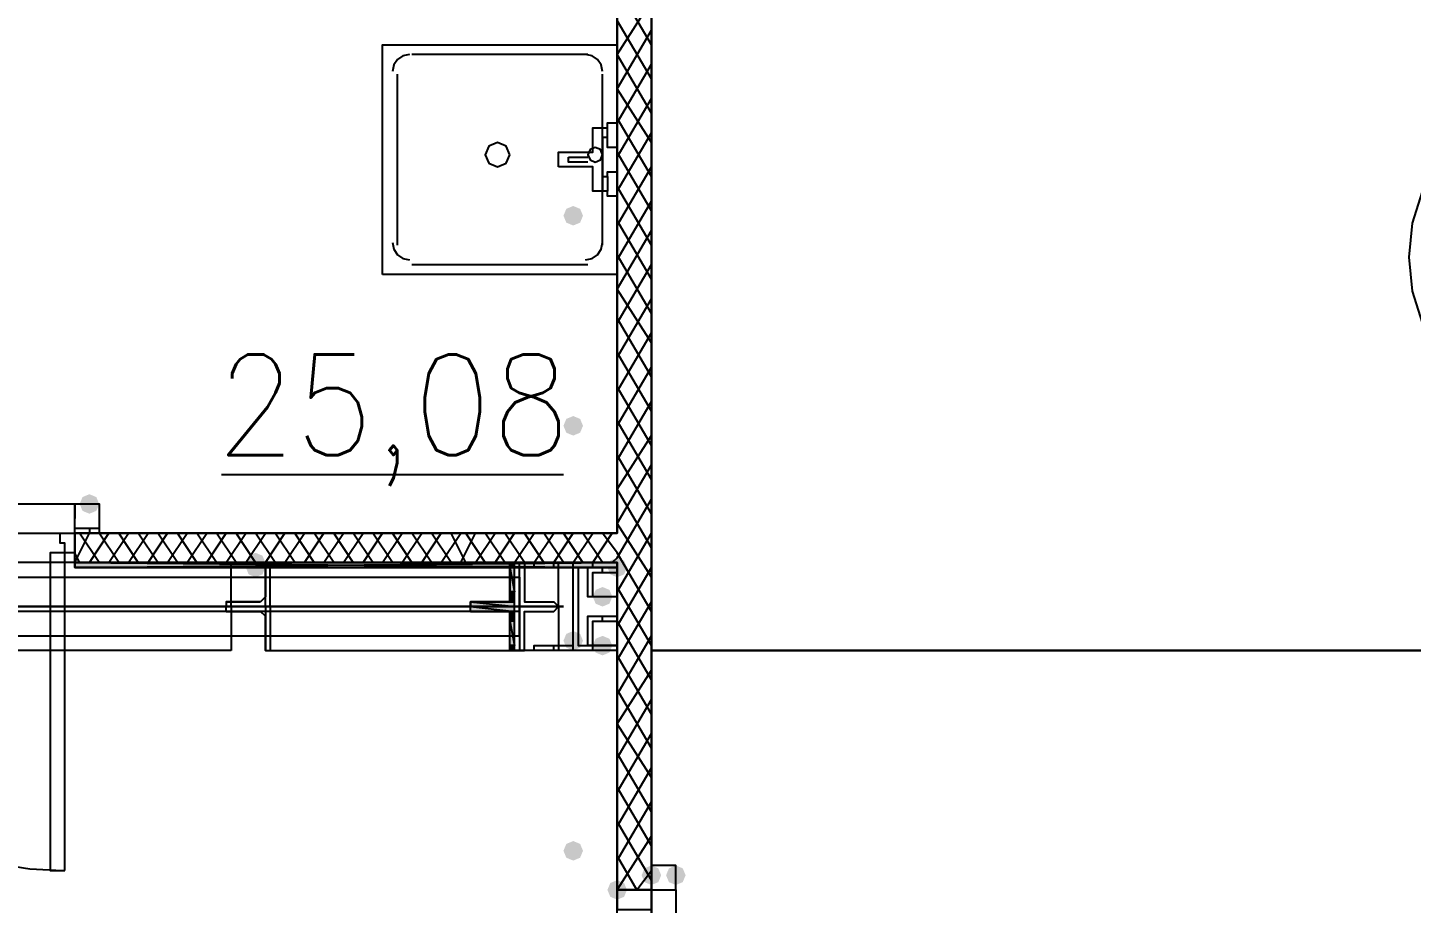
# Model space of a CAD drawing. Header units: millimetres. Extents: x 0 to 420, y 0 to 297.
# Drawn here: x 112.03 to 124.02, y 165.66 to 173.25 of the extents above; entities that cross this region are included whole.
import ezdxf

# ---------------------------------------------------------------- set-up
doc = ezdxf.new("R2010")
doc.units = ezdxf.units.MM
doc.layers.get('0').update_dxf_attribs({"linetype": 'CONTINUOUS'})
doc.styles.get("Standard").update_dxf_attribs({"font": 'STANDARD'})

msp = doc.modelspace()

# ---------------------------------------------------------------- hatches: boundary and pattern name
at = {"true_color": 0x000007}
for points in [[(116.84, 171.619333), (116.815129, 171.559537), (116.755333, 171.534667), (116.695538, 171.559537), (116.670667, 171.619333), (116.695537, 171.679129), (116.755333, 171.704), (116.815129, 171.679129)], [(116.84, 169.799), (116.815129, 169.739204), (116.755333, 169.714333), (116.695538, 169.739204), (116.670667, 169.799), (116.695537, 169.858796), (116.755333, 169.883667), (116.815129, 169.858796)], [(112.649, 169.121667), (112.624129, 169.061871), (112.564333, 169.037), (112.504538, 169.061871), (112.479667, 169.121667), (112.504537, 169.181462), (112.564333, 169.206333), (112.624129, 169.181463)], [(117.094, 168.317333), (117.069129, 168.257537), (117.009333, 168.232667), (116.949538, 168.257537), (116.924667, 168.317333), (116.949537, 168.377129), (117.009333, 168.402), (117.069129, 168.377129)], [(116.84, 167.936333), (116.815129, 167.876537), (116.755333, 167.851667), (116.695538, 167.876537), (116.670667, 167.936333), (116.695537, 167.996129), (116.755333, 168.021), (116.815129, 167.996129)], [(117.094, 167.894), (117.069129, 167.834204), (117.009333, 167.809333), (116.949538, 167.834204), (116.924667, 167.894), (116.949537, 167.953796), (117.009333, 167.978667), (117.069129, 167.953796)], [(116.84, 166.116), (116.815129, 166.056204), (116.755333, 166.031333), (116.695538, 166.056204), (116.670667, 166.116), (116.695537, 166.175796), (116.755333, 166.200667), (116.815129, 166.175796)], [(117.517333, 165.904333), (117.492463, 165.844538), (117.432667, 165.819667), (117.372871, 165.844538), (117.348, 165.904333), (117.372871, 165.964129), (117.432667, 165.989), (117.492462, 165.964129)], [(117.729, 165.904333), (117.704129, 165.844538), (117.644333, 165.819667), (117.584538, 165.844538), (117.559667, 165.904333), (117.584537, 165.964129), (117.644333, 165.989), (117.704129, 165.964129)], [(117.221, 165.777333), (117.196129, 165.717537), (117.136333, 165.692667), (117.076537, 165.717537), (117.051667, 165.777333), (117.076537, 165.837129), (117.136333, 165.862), (117.196129, 165.837129)]]:
    msp.add_hatch(color=0, dxfattribs=at).paths.add_polyline_path(points, flags=0)
at = {"true_color": 0x0000fe}
for points in [[(114.088333, 168.613667), (114.063463, 168.553871), (114.003667, 168.529), (113.943871, 168.553871), (113.919, 168.613667), (113.943871, 168.673462), (114.003667, 168.698333), (114.063462, 168.673463)], [(114.088333, 168.571333), (114.063463, 168.511537), (114.003667, 168.486667), (113.943871, 168.511537), (113.919, 168.571333), (113.943871, 168.631129), (114.003667, 168.656), (114.063462, 168.631129)], [(117.221, 168.571333), (117.196129, 168.511537), (117.136333, 168.486667), (117.076537, 168.511537), (117.051667, 168.571333), (117.076537, 168.631129), (117.136333, 168.656), (117.196129, 168.631129)], [(117.221, 168.571333), (117.196129, 168.511537), (117.136333, 168.486667), (117.076537, 168.511537), (117.051667, 168.571333), (117.076537, 168.631129), (117.136333, 168.656), (117.196129, 168.631129)]]:
    msp.add_hatch(color=0, dxfattribs=at).paths.add_polyline_path(points, flags=0)
at = {"true_color": 0x000007}
h = msp.add_hatch(color=0, dxfattribs=at)
h.paths.add_polyline_path([(117.136333, 168.613667), (112.437333, 168.613667), (117.136333, 168.571333)], flags=0)
h.paths.add_polyline_path([(112.437333, 168.613667), (117.136333, 168.571333), (112.437333, 168.571333)], flags=0)
at = {"true_color": 0x000062}
for points in [[(116.247333, 168.613667), (116.205, 168.613667)], [(115.866333, 168.190333), (116.247333, 168.190333)], [(115.908667, 168.275), (115.951, 168.275)], [(115.908667, 168.190333), (115.951, 168.190333)], [(116.162667, 168.275), (116.247333, 168.275)]]:
    msp.add_hatch(color=0, dxfattribs=at).paths.add_polyline_path(points, flags=0)
h = msp.add_hatch(color=0, dxfattribs=at)
h.paths.add_polyline_path([(116.247333, 168.613667), (116.205, 168.613667), (116.247333, 168.571333)], flags=0)
h.paths.add_polyline_path([(116.205, 168.613667), (116.247333, 168.571333), (116.205, 168.571333)], flags=0)
h = msp.add_hatch(color=0, dxfattribs=at)
h.paths.add_polyline_path([(116.247333, 168.571333), (116.205, 168.571333), (116.247333, 168.359667)], flags=0)
h.paths.add_polyline_path([(116.205, 168.571333), (116.247333, 168.359667), (116.205, 168.359667)], flags=0)
h = msp.add_hatch(color=0, dxfattribs=at)
h.paths.add_polyline_path([(116.247333, 168.359667), (116.205, 168.359667), (116.247333, 168.317333)], flags=0)
h.paths.add_polyline_path([(116.205, 168.359667), (116.247333, 168.317333), (116.205, 168.317333)], flags=0)
h = msp.add_hatch(color=0, dxfattribs=at)
h.paths.add_polyline_path([(116.247333, 168.317333), (116.205, 168.317333), (116.247333, 168.275)], flags=0)
h.paths.add_polyline_path([(116.205, 168.317333), (116.247333, 168.275), (116.205, 168.275)], flags=0)
h.paths.add_polyline_path([(116.247333, 168.275), (116.205, 168.275)], flags=0)
h.paths.add_polyline_path([(116.205, 168.275), (116.247333, 168.275)], flags=0)
h.paths.add_polyline_path([(116.247333, 168.275), (116.205, 168.275)], flags=0)
h.paths.add_polyline_path([(116.247333, 168.275), (116.205, 168.275)], flags=0)
h = msp.add_hatch(color=0, dxfattribs=at)
h.paths.add_polyline_path([(116.247333, 168.275), (115.908667, 168.275)], flags=0)
h.paths.add_polyline_path([(115.908667, 168.275), (116.247333, 168.275), (115.866333, 168.275)], flags=0)
h.paths.add_polyline_path([(116.247333, 168.275), (115.866333, 168.275)], flags=0)
h.paths.add_polyline_path([(115.866333, 168.275), (116.247333, 168.275)], flags=0)
h.paths.add_polyline_path([(116.247333, 168.275), (115.866333, 168.275)], flags=0)
h.paths.add_polyline_path([(116.247333, 168.275), (115.866333, 168.275)], flags=0)
h = msp.add_hatch(color=0, dxfattribs=at)
h.paths.add_polyline_path([(116.247333, 168.275), (115.866333, 168.275), (116.247333, 168.232667)], flags=0)
h.paths.add_polyline_path([(115.866333, 168.275), (116.247333, 168.232667), (115.866333, 168.232667)], flags=0)
h.paths.add_polyline_path([(116.247333, 168.232667), (115.866333, 168.232667)], flags=0)
h.paths.add_polyline_path([(115.866333, 168.232667), (116.247333, 168.232667)], flags=0)
h.paths.add_polyline_path([(116.247333, 168.232667), (115.866333, 168.232667)], flags=0)
h.paths.add_polyline_path([(116.247333, 168.232667), (115.866333, 168.232667)], flags=0)
h = msp.add_hatch(color=0, dxfattribs=at)
h.paths.add_polyline_path([(115.866333, 168.232667), (116.247333, 168.232667)], flags=0)
h.paths.add_polyline_path([(116.247333, 168.232667), (115.866333, 168.232667)], flags=0)
h.paths.add_polyline_path([(116.247333, 168.232667), (115.866333, 168.232667)], flags=0)
h.paths.add_polyline_path([(115.866333, 168.232667), (116.247333, 168.232667)], flags=0)
h = msp.add_hatch(color=0, dxfattribs=at)
h.paths.add_polyline_path([(116.247333, 168.232667), (115.866333, 168.232667), (116.247333, 168.190333)], flags=0)
h.paths.add_polyline_path([(115.866333, 168.232667), (116.247333, 168.190333), (115.866333, 168.190333)], flags=0)
h.paths.add_polyline_path([(116.247333, 168.190333), (115.866333, 168.190333)], flags=0)
h.paths.add_polyline_path([(115.866333, 168.190333), (116.247333, 168.190333)], flags=0)
h.paths.add_polyline_path([(116.247333, 168.190333), (115.866333, 168.190333)], flags=0)
h.paths.add_polyline_path([(116.247333, 168.190333), (115.866333, 168.190333)], flags=0)
h.paths.add_polyline_path([(115.866333, 168.190333), (116.247333, 168.190333), (115.908667, 168.190333)], flags=0)
h = msp.add_hatch(color=0, dxfattribs=at)
h.paths.add_polyline_path([(115.908667, 168.275), (115.951, 168.275)], flags=0)
h.paths.add_polyline_path([(115.951, 168.275), (115.908667, 168.275)], flags=0)
h = msp.add_hatch(color=0, dxfattribs=at)
h.paths.add_polyline_path([(115.908667, 168.190333), (115.951, 168.190333)], flags=0)
h.paths.add_polyline_path([(115.951, 168.190333), (115.908667, 168.190333)], flags=0)
h = msp.add_hatch(color=0, dxfattribs=at)
h.paths.add_polyline_path([(116.247333, 168.275), (116.205, 168.275)], flags=0)
h.paths.add_polyline_path([(116.205, 168.275), (116.247333, 168.275), (116.162667, 168.275)], flags=0)
h.paths.add_polyline_path([(116.247333, 168.275), (116.162667, 168.275), (115.951, 168.275)], flags=0)
h = msp.add_hatch(color=0, dxfattribs=at)
h.paths.add_polyline_path([(116.247333, 168.190333), (115.951, 168.190333)], flags=0)
h.paths.add_polyline_path([(115.951, 168.190333), (116.247333, 168.190333), (116.162667, 168.190333)], flags=0)
h = msp.add_hatch(color=0, dxfattribs=at)
h.paths.add_polyline_path([(116.247333, 168.190333), (116.162667, 168.190333)], flags=0)
h.paths.add_polyline_path([(116.162667, 168.190333), (116.247333, 168.190333), (116.205, 168.190333)], flags=0)
h.paths.add_polyline_path([(116.247333, 168.190333), (116.205, 168.190333)], flags=0)
h.paths.add_polyline_path([(116.205, 168.190333), (116.247333, 168.190333)], flags=0)
h.paths.add_polyline_path([(116.247333, 168.190333), (116.205, 168.190333)], flags=0)
h.paths.add_polyline_path([(116.247333, 168.190333), (116.205, 168.190333)], flags=0)
h = msp.add_hatch(color=0, dxfattribs=at)
h.paths.add_polyline_path([(116.247333, 168.190333), (116.205, 168.190333), (116.247333, 168.148)], flags=0)
h.paths.add_polyline_path([(116.205, 168.190333), (116.247333, 168.148), (116.205, 168.148)], flags=0)
h = msp.add_hatch(color=0, dxfattribs=at)
h.paths.add_polyline_path([(116.247333, 168.148), (116.205, 168.148), (116.247333, 168.105667)], flags=0)
h.paths.add_polyline_path([(116.205, 168.148), (116.247333, 168.105667), (116.205, 168.105667)], flags=0)
h = msp.add_hatch(color=0, dxfattribs=at)
h.paths.add_polyline_path([(116.247333, 168.105667), (116.205, 168.105667), (116.247333, 167.894)], flags=0)
h.paths.add_polyline_path([(116.205, 168.105667), (116.247333, 167.894), (116.205, 167.894)], flags=0)
h = msp.add_hatch(color=0, dxfattribs=at)
h.paths.add_polyline_path([(116.247333, 167.894), (116.205, 167.894), (116.247333, 167.851667)], flags=0)
h.paths.add_polyline_path([(116.205, 167.894), (116.247333, 167.851667), (116.205, 167.851667)], flags=0)
h.paths.add_polyline_path([(116.247333, 167.851667), (116.205, 167.851667)], flags=0)
h.paths.add_polyline_path([(116.205, 167.851667), (116.247333, 167.851667)], flags=0)
h.paths.add_polyline_path([(116.247333, 167.851667), (116.205, 167.851667)], flags=0)
h.paths.add_polyline_path([(116.247333, 167.851667), (116.205, 167.851667)], flags=0)

# ---------------------------------------------------------------- linework, layer by layer
at = {"color": 0, "true_color": 0x000098}
msp.add_lwpolyline([(117.136333, 185.970333), (104.817333, 185.970333), (104.817333, 168.867667), (117.136333, 168.867667)], close=True, dxfattribs=at)
at = {"color": 0, "true_color": 0x000007}
for points in [[(117.136333, 185.970333), (117.136333, 168.867667)], [(117.432667, 165.777333), (117.432667, 174.540333)], [(117.432667, 173.101), (117.136333, 173.609)], [(117.136333, 173.016333), (117.432667, 173.482)], [(117.432667, 172.804667), (117.136333, 173.312667)], [(117.136333, 172.72), (117.432667, 173.228)], [(115.337167, 173.016333), (115.279493, 173.00469), (115.232397, 172.972936), (115.200644, 172.92584), (115.189, 172.868167)], [(116.882333, 173.016333), (115.358333, 173.016333)], [(117.009333, 172.868167), (116.99769, 172.92584), (116.965936, 172.972936), (116.91884, 173.00469), (116.861167, 173.016333)], [(117.432667, 172.508333), (117.136333, 173.016333)], [(115.231333, 172.847), (115.231333, 171.365333)], [(117.009333, 171.365333), (117.009333, 172.847)], [(117.136333, 172.423667), (117.432667, 172.931667)], [(117.432667, 172.254333), (117.136333, 172.72)], [(126.915333, 171.2595), (126.885661, 171.553844), (126.800561, 171.827996), (126.665905, 172.076083), (126.487566, 172.292232), (126.271416, 172.470572), (126.023329, 172.605228), (125.749177, 172.690328), (125.454833, 172.72), (125.16049, 172.690328), (124.886338, 172.605228), (124.638251, 172.470572), (124.422101, 172.292232), (124.243762, 172.076083), (124.109106, 171.827996), (124.024005, 171.553844), (123.994333, 171.2595)], [(117.136333, 172.127333), (117.432667, 172.635333)], [(117.009333, 172.296667), (117.009333, 172.381333)], [(117.051667, 172.296667), (117.051667, 172.381333)], [(117.432667, 171.958), (117.136333, 172.466)], [(117.136333, 171.831), (117.432667, 172.339)], [(116.713, 172.127333), (116.882333, 172.127333)], [(116.882333, 172.085), (116.713, 172.085), (116.713, 172.127333)], [(117.432667, 171.661667), (117.136333, 172.169667)], [(117.136333, 171.534667), (117.432667, 172.042667)], [(117.009333, 171.958), (117.009333, 171.831)], [(117.051667, 171.958), (117.051667, 171.831)], [(117.432667, 171.365333), (117.136333, 171.873333)], [(117.136333, 171.238333), (117.432667, 171.746333)], [(117.432667, 171.069), (117.136333, 171.577)], [(117.136333, 170.984333), (117.432667, 171.492333)], [(115.189, 171.3865), (115.200644, 171.328827), (115.232397, 171.28173), (115.279493, 171.249977), (115.337167, 171.238333)], [(116.861167, 171.238333), (116.91884, 171.249977), (116.965936, 171.28173), (116.99769, 171.328827), (117.009333, 171.3865)], [(117.432667, 170.772667), (117.136333, 171.280667)], [(115.358333, 171.196), (116.882333, 171.196)], [(117.136333, 170.688), (117.432667, 171.196)], [(123.994333, 171.2595), (124.024005, 170.965156), (124.109106, 170.691004), (124.243762, 170.442917), (124.422101, 170.226768), (124.638251, 170.048428), (124.886338, 169.913772), (125.16049, 169.828672), (125.454833, 169.799), (125.749177, 169.828672), (126.023329, 169.913772), (126.271416, 170.048428), (126.487566, 170.226768), (126.665905, 170.442917), (126.800561, 170.691004), (126.885661, 170.965156), (126.915333, 171.2595)], [(117.432667, 170.518667), (117.136333, 170.984333)], [(117.136333, 170.391667), (117.432667, 170.899667)], [(117.432667, 170.222333), (117.136333, 170.730333)], [(117.136333, 170.095333), (117.432667, 170.603333)], [(117.432667, 169.926), (117.136333, 170.434)], [(117.136333, 169.799), (117.432667, 170.307)], [(117.432667, 169.629667), (117.136333, 170.137667)], [(117.136333, 169.502667), (117.432667, 170.010667)], [(117.432667, 169.333333), (117.136333, 169.841333)], [(117.136333, 169.248667), (117.432667, 169.714333)], [(117.432667, 169.037), (117.136333, 169.545)], [(113.707333, 169.375667), (116.670667, 169.375667)], [(117.136333, 168.952333), (117.432667, 169.460333)], [(117.432667, 168.740667), (117.136333, 169.248667)], [(117.136333, 168.656), (117.432667, 169.164)], [(110.955667, 169.121667), (112.437333, 169.121667), (112.649, 169.121667), (112.649, 168.91), (112.437333, 168.91), (112.437333, 169.121667), (112.649, 169.121667), (112.649, 168.867667), (112.437333, 168.867667), (112.437333, 169.121667), (112.437333, 168.994667)], [(110.955667, 168.867667), (112.437333, 168.867667), (112.437333, 168.994667)], [(112.564333, 168.91), (112.564333, 168.867667)], [(117.432667, 168.486667), (117.136333, 168.952333)], [(112.437333, 168.613667), (112.564333, 168.867667)], [(112.437333, 168.613667), (112.437333, 168.698333), (112.437333, 168.867667)], [(117.136333, 168.867667), (112.437333, 168.867667)], [(112.649, 168.613667), (112.479667, 168.867667)], [(112.564333, 168.613667), (112.733667, 168.867667)], [(112.818333, 168.613667), (112.649, 168.867667)], [(112.733667, 168.613667), (112.903, 168.867667)], [(112.987667, 168.613667), (112.818333, 168.867667)], [(112.903, 168.613667), (113.072333, 168.867667)], [(113.157, 168.613667), (112.987667, 168.867667)], [(113.072333, 168.613667), (113.241667, 168.867667)], [(113.326333, 168.613667), (113.157, 168.867667)], [(113.241667, 168.613667), (113.411, 168.867667)], [(113.495667, 168.613667), (113.326333, 168.867667)], [(113.411, 168.613667), (113.580333, 168.867667)], [(113.665, 168.613667), (113.495667, 168.867667)], [(113.580333, 168.613667), (113.749667, 168.867667)], [(113.834333, 168.613667), (113.665, 168.867667)], [(113.749667, 168.613667), (113.919, 168.867667)], [(114.003667, 168.613667), (113.834333, 168.867667)], [(113.919, 168.613667), (114.088333, 168.867667)], [(114.173, 168.613667), (114.003667, 168.867667)], [(114.088333, 168.613667), (114.257667, 168.867667)], [(114.342333, 168.613667), (114.173, 168.867667)], [(114.257667, 168.613667), (114.427, 168.867667)], [(114.511667, 168.613667), (114.342333, 168.867667)], [(114.427, 168.613667), (114.596333, 168.867667)], [(114.681, 168.613667), (114.511667, 168.867667)], [(114.596333, 168.613667), (114.765667, 168.867667)], [(114.850333, 168.613667), (114.681, 168.867667)], [(114.765667, 168.613667), (114.935, 168.867667)], [(115.019667, 168.613667), (114.850333, 168.867667)], [(114.935, 168.613667), (115.104333, 168.867667)], [(115.189, 168.613667), (115.019667, 168.867667)], [(115.104333, 168.613667), (115.273667, 168.867667)], [(115.358333, 168.613667), (115.189, 168.867667)], [(115.273667, 168.613667), (115.443, 168.867667)], [(115.527667, 168.613667), (115.358333, 168.867667)], [(115.443, 168.613667), (115.612333, 168.867667)], [(115.697, 168.613667), (115.527667, 168.867667)], [(115.612333, 168.613667), (115.781667, 168.867667)], [(115.824, 168.613667), (115.697, 168.867667)], [(115.781667, 168.613667), (115.908667, 168.867667)], [(115.993333, 168.613667), (115.824, 168.867667)], [(115.908667, 168.613667), (116.078, 168.867667)], [(116.162667, 168.613667), (115.993333, 168.867667)], [(116.078, 168.613667), (116.247333, 168.867667)], [(116.332, 168.613667), (116.162667, 168.867667)], [(116.247333, 168.613667), (116.416667, 168.867667)], [(116.501333, 168.613667), (116.332, 168.867667)], [(116.416667, 168.613667), (116.586, 168.867667)], [(116.670667, 168.613667), (116.501333, 168.867667)], [(116.586, 168.613667), (116.755333, 168.867667)], [(116.84, 168.613667), (116.670667, 168.867667)], [(116.755333, 168.613667), (116.924667, 168.867667)], [(117.009333, 168.613667), (116.84, 168.867667)], [(116.924667, 168.613667), (117.094, 168.867667)], [(117.136333, 168.698333), (117.009333, 168.867667)], [(117.136333, 168.359667), (117.432667, 168.867667)], [(109.558667, 168.7195), (109.572982, 168.435991), (109.615, 168.160673), (109.683326, 167.894939), (109.776568, 167.640182), (109.89333, 167.397796), (110.032219, 167.169176), (110.191842, 166.955714), (110.370805, 166.758805), (110.567714, 166.579842), (110.781176, 166.420219), (111.009796, 166.28133), (111.252182, 166.164568), (111.506939, 166.071326), (111.772673, 166.003), (112.047991, 165.960982), (112.3315, 165.946667)], [(112.479667, 168.613667), (112.437333, 168.698333)], [(112.437333, 168.613667), (112.437333, 168.698333)], [(117.094, 168.613667), (117.136333, 168.656)], [(117.432667, 168.190333), (117.136333, 168.698333)], [(112.437333, 168.571333), (117.136333, 168.571333), (112.437333, 168.571333), (117.136333, 168.613667)], [(112.437333, 168.613667), (117.136333, 168.613667)], [(114.088333, 168.232667), (114.088333, 168.613667), (114.088333, 168.571333), (114.088333, 168.317333), (114.046, 168.275)], [(114.088333, 168.613667), (116.247333, 168.613667)], [(116.289667, 168.232667), (116.289667, 168.613667), (116.332, 168.613667), (116.332, 168.571333), (116.332, 168.317333), (116.332, 168.275), (116.586, 168.275), (116.628333, 168.232667), (116.289667, 168.232667), (114.130667, 168.232667), (114.130667, 168.613667), (116.289667, 168.613667)], [(116.247333, 168.232667), (116.628333, 168.232667), (116.628333, 168.613667), (116.247333, 168.613667)], [(116.416667, 168.571333), (116.416667, 168.613667)], [(116.586, 168.571333), (116.586, 168.613667)], [(116.755333, 167.851667), (116.755333, 168.613667)], [(116.924667, 168.571333), (116.924667, 168.613667)], [(117.009333, 168.529), (117.009333, 168.571333)], [(117.136333, 168.571333), (117.136333, 168.613667)], [(117.136333, 168.613667), (117.136333, 165.777333)], [(117.136333, 168.063333), (117.432667, 168.571333)], [(105.664, 168.486667), (105.664, 168.232667), (105.664, 168.275), (105.664, 168.486667), (116.289667, 168.486667), (116.289667, 168.232667), (105.664, 168.232667), (105.664, 168.275)], [(117.432667, 167.894), (117.136333, 168.402)], [(116.289667, 168.190333), (116.289667, 168.232667), (116.289667, 168.190333), (105.664, 168.190333), (105.664, 168.232667), (116.289667, 168.232667)], [(105.664, 168.190333), (105.664, 168.021), (105.664, 167.978667), (116.289667, 167.978667), (116.289667, 168.021), (116.289667, 168.190333), (116.289667, 167.978667)], [(113.749667, 168.275), (113.749667, 168.232667)], [(113.749667, 168.232667), (114.088333, 168.232667)], [(113.749667, 168.190333), (113.749667, 168.232667)], [(113.749667, 168.232667), (114.088333, 168.232667)], [(114.088333, 168.232667), (114.088333, 167.851667), (114.088333, 167.894), (114.088333, 168.148), (114.046, 168.190333)], [(114.088333, 168.232667), (116.247333, 168.232667)], [(114.088333, 168.232667), (116.247333, 168.232667)], [(116.289667, 168.232667), (116.289667, 167.851667), (116.332, 167.851667), (116.332, 167.894), (116.332, 168.148), (116.332, 168.190333), (116.586, 168.190333), (116.628333, 168.232667), (116.289667, 168.232667), (114.130667, 168.232667), (114.130667, 167.851667), (116.289667, 167.851667)], [(115.908667, 168.275), (116.162667, 168.275)], [(115.908667, 168.190333), (116.162667, 168.190333)], [(116.247333, 168.232667), (116.628333, 168.232667), (116.628333, 167.851667), (116.247333, 167.851667)], [(117.136333, 167.767), (117.432667, 168.275)], [(117.009333, 168.105667), (117.009333, 168.148)], [(117.432667, 167.597667), (117.136333, 168.105667)], [(117.136333, 167.470667), (117.432667, 167.978667)], [(114.088333, 167.851667), (116.247333, 167.851667)], [(116.416667, 167.851667), (116.416667, 167.894)], [(116.586, 167.851667), (116.586, 167.894)], [(116.924667, 167.851667), (116.924667, 167.894)], [(117.136333, 167.851667), (117.136333, 167.894)], [(117.432667, 167.301333), (117.136333, 167.809333)], [(117.136333, 167.216667), (117.432667, 167.682333)], [(117.432667, 167.005), (117.136333, 167.513)], [(117.136333, 166.920333), (117.432667, 167.428333)], [(117.432667, 166.751), (117.136333, 167.216667)], [(117.136333, 166.624), (117.432667, 167.132)], [(117.432667, 166.454667), (117.136333, 166.962667)], [(117.136333, 166.327667), (117.432667, 166.835667)], [(117.432667, 166.158333), (117.136333, 166.666333)], [(117.136333, 166.031333), (117.432667, 166.539333)], [(117.432667, 165.862), (117.136333, 166.37)], [(117.136333, 165.777333), (117.432667, 166.243)], [(117.305667, 165.777333), (117.136333, 166.073667)], [(117.305667, 165.777333), (117.432667, 165.946667)], [(117.432667, 165.777333), (117.136333, 165.777333)], [(117.432667, 162.433), (117.432667, 165.777333), (117.559667, 165.777333)], [(117.559667, 165.777333), (117.644333, 165.777333), (117.644333, 162.433)]]:
    msp.add_lwpolyline(points, dxfattribs=at)
at = {"color": 0, "true_color": 0x0000ab}
msp.add_lwpolyline([(117.432667, 167.851667), (134.027333, 167.851667), (134.027333, 174.540333), (117.432667, 174.540333)], close=True, dxfattribs=at)
at = {"color": 0, "true_color": 0x000007}
for points in [[(115.104333, 171.111333), (115.104333, 173.101), (117.136333, 173.101), (117.136333, 171.111333)], [(116.628333, 172.042667), (116.628333, 172.169667), (116.755333, 172.169667), (116.797667, 172.169667), (116.924667, 172.169667), (116.924667, 172.381333), (117.051667, 172.381333), (117.051667, 172.423667), (117.136333, 172.423667), (117.136333, 172.212), (117.051667, 172.212), (117.051667, 172.296667), (117.009333, 172.296667), (117.009333, 171.958), (117.051667, 171.958), (117.051667, 172.000333), (117.136333, 172.000333), (117.136333, 171.788667), (117.051667, 171.788667), (117.051667, 171.831), (116.924667, 171.831), (116.924667, 172.042667)], [(116.205, 172.1485), (116.174007, 172.22334), (116.099167, 172.254333), (116.024327, 172.22334), (115.993333, 172.1485), (116.024327, 172.07366), (116.099167, 172.042667), (116.174007, 172.07366)], [(117.009333, 172.1485), (116.990728, 172.193394), (116.945833, 172.212), (116.900939, 172.193394), (116.882333, 172.1485), (116.900939, 172.103605), (116.945833, 172.085), (116.990728, 172.103605)], [(112.437333, 168.867667), (112.437333, 168.698333), (112.352667, 168.698333), (112.352667, 168.783), (112.310333, 168.783), (112.310333, 168.867667)], [(112.437333, 168.867667), (112.437333, 168.698333)], [(112.352667, 165.946667), (112.352667, 168.698333), (112.225667, 168.698333), (112.225667, 165.946667)], [(113.792, 168.613667), (111.336667, 168.613667), (111.336667, 168.232667), (113.792, 168.232667)], [(117.136333, 168.613667), (112.437333, 168.613667), (117.136333, 168.571333)], [(112.437333, 168.613667), (117.136333, 168.571333), (112.437333, 168.571333)], [(112.437333, 168.571333), (112.437333, 168.613667), (117.136333, 168.613667), (117.136333, 168.571333), (112.437333, 168.571333), (117.136333, 168.571333), (117.136333, 168.613667), (112.437333, 168.613667)], [(117.136333, 167.851667), (116.416667, 167.851667), (116.416667, 167.894), (116.755333, 167.894), (116.755333, 168.571333), (116.416667, 168.571333), (116.416667, 168.613667), (117.136333, 168.613667), (117.136333, 168.571333), (116.797667, 168.571333), (116.797667, 167.894), (117.136333, 167.894)], [(117.136333, 168.317333), (116.924667, 168.317333), (116.924667, 168.529), (117.136333, 168.529), (117.136333, 168.317333), (116.882333, 168.317333), (116.882333, 168.571333), (117.136333, 168.571333)], [(113.792, 167.851667), (111.336667, 167.851667), (111.336667, 168.232667), (113.792, 168.232667)], [(114.046, 168.275), (113.749667, 168.275)], [(114.046, 168.190333), (113.749667, 168.190333)], [(116.670667, 168.232667), (115.951, 168.232667)], [(117.136333, 167.894), (116.924667, 167.894), (116.924667, 168.105667), (117.136333, 168.105667), (117.136333, 167.894), (116.882333, 167.894), (116.882333, 168.148), (117.136333, 168.148)], [(117.644333, 165.777333), (117.644333, 165.989), (117.432667, 165.989), (117.432667, 165.777333), (117.644333, 165.777333), (117.644333, 165.989), (117.432667, 165.989), (117.432667, 165.777333)], [(117.432667, 165.777333), (117.136333, 165.777333), (117.136333, 165.608), (117.432667, 165.608)], [(117.136333, 165.777333), (117.432667, 165.777333)]]:
    msp.add_lwpolyline(points, close=True, dxfattribs=at)
at = {"color": 0, "true_color": 0x000008}
for points in [[(117.136333, 156.294667), (117.136333, 168.613667), (104.817333, 168.613667), (104.817333, 156.294667)], [(238.887, 157.014333), (238.887, 167.851667), (117.432667, 167.851667), (117.432667, 157.014333)]]:
    msp.add_lwpolyline(points, close=True, dxfattribs=at)
at = {"color": 0, "true_color": 0x000062}
for points in [[(116.247333, 167.851667), (116.247333, 168.232667), (115.866333, 168.232667), (116.247333, 168.232667), (116.247333, 168.613667)], [(116.247333, 168.613667), (116.205, 168.613667), (116.205, 168.571333), (116.205, 168.359667), (116.205, 168.317333), (116.205, 168.275), (116.162667, 168.275), (115.951, 168.275), (115.908667, 168.275), (115.866333, 168.275), (115.866333, 168.232667)], [(116.247333, 167.851667), (116.205, 167.851667), (116.205, 167.894), (116.205, 168.105667), (116.205, 168.148), (116.205, 168.190333), (116.162667, 168.190333), (115.951, 168.190333), (115.908667, 168.190333), (115.866333, 168.190333), (115.866333, 168.232667)]]:
    msp.add_lwpolyline(points, dxfattribs=at)
for points in [[(116.247333, 168.613667), (116.205, 168.613667)], [(116.205, 168.613667), (116.247333, 168.613667)], [(116.247333, 168.613667), (116.205, 168.613667)], [(116.247333, 168.613667), (116.205, 168.613667), (116.247333, 168.571333)], [(116.205, 168.613667), (116.247333, 168.571333), (116.205, 168.571333)], [(116.247333, 168.571333), (116.205, 168.571333), (116.247333, 168.359667)], [(116.205, 168.571333), (116.247333, 168.359667), (116.205, 168.359667)], [(116.247333, 168.359667), (116.205, 168.359667), (116.247333, 168.317333)], [(116.205, 168.359667), (116.247333, 168.317333), (116.205, 168.317333)], [(116.247333, 168.317333), (116.205, 168.317333), (116.247333, 168.275)], [(116.205, 168.317333), (116.247333, 168.275), (116.205, 168.275)], [(115.908667, 168.275), (116.247333, 168.275), (115.866333, 168.275)], [(116.247333, 168.275), (115.866333, 168.275)], [(115.866333, 168.275), (116.247333, 168.275)], [(116.247333, 168.275), (115.866333, 168.275)], [(116.247333, 168.275), (115.866333, 168.275)], [(116.247333, 168.275), (115.866333, 168.275), (116.247333, 168.232667)], [(115.866333, 168.275), (116.247333, 168.232667), (115.866333, 168.232667)], [(115.866333, 168.232667), (116.247333, 168.232667)], [(116.247333, 168.232667), (115.866333, 168.232667)], [(116.247333, 168.232667), (115.866333, 168.232667)], [(115.866333, 168.232667), (116.247333, 168.232667)], [(116.247333, 168.232667), (115.866333, 168.232667), (116.247333, 168.190333)], [(115.866333, 168.232667), (116.247333, 168.190333), (115.866333, 168.190333)], [(116.247333, 168.232667), (115.866333, 168.232667)], [(115.866333, 168.232667), (116.247333, 168.232667)], [(116.247333, 168.232667), (115.866333, 168.232667)], [(116.247333, 168.232667), (115.866333, 168.232667)], [(116.247333, 168.190333), (115.866333, 168.190333)], [(115.866333, 168.190333), (116.247333, 168.190333)], [(116.247333, 168.190333), (115.866333, 168.190333)], [(116.247333, 168.190333), (115.866333, 168.190333)], [(115.866333, 168.190333), (116.247333, 168.190333), (115.908667, 168.190333)], [(115.866333, 168.190333), (116.247333, 168.190333)], [(115.908667, 168.275), (115.951, 168.275)], [(115.908667, 168.275), (115.951, 168.275)], [(115.951, 168.275), (115.908667, 168.275)], [(116.247333, 168.275), (115.908667, 168.275)], [(115.908667, 168.190333), (115.951, 168.190333)], [(115.908667, 168.190333), (115.951, 168.190333)], [(115.951, 168.190333), (115.908667, 168.190333)], [(116.247333, 168.275), (116.162667, 168.275), (115.951, 168.275)], [(116.247333, 168.190333), (115.951, 168.190333)], [(115.951, 168.190333), (116.247333, 168.190333), (116.162667, 168.190333)], [(116.205, 168.275), (116.247333, 168.275), (116.162667, 168.275)], [(116.162667, 168.275), (116.247333, 168.275)], [(116.247333, 168.190333), (116.162667, 168.190333)], [(116.162667, 168.190333), (116.247333, 168.190333), (116.205, 168.190333)], [(116.247333, 168.275), (116.205, 168.275)], [(116.205, 168.275), (116.247333, 168.275)], [(116.247333, 168.275), (116.205, 168.275)], [(116.247333, 168.275), (116.205, 168.275)], [(116.247333, 168.275), (116.205, 168.275)], [(116.247333, 168.190333), (116.205, 168.190333)], [(116.205, 168.190333), (116.247333, 168.190333)], [(116.247333, 168.190333), (116.205, 168.190333)], [(116.247333, 168.190333), (116.205, 168.190333)], [(116.247333, 168.190333), (116.205, 168.190333), (116.247333, 168.148)], [(116.205, 168.190333), (116.247333, 168.148), (116.205, 168.148)], [(116.247333, 168.148), (116.205, 168.148), (116.247333, 168.105667)], [(116.205, 168.148), (116.247333, 168.105667), (116.205, 168.105667)], [(116.247333, 168.105667), (116.205, 168.105667), (116.247333, 167.894)], [(116.205, 168.105667), (116.247333, 167.894), (116.205, 167.894)], [(116.247333, 167.894), (116.205, 167.894), (116.247333, 167.851667)], [(116.205, 167.894), (116.247333, 167.851667), (116.205, 167.851667)], [(116.247333, 167.851667), (116.205, 167.851667)], [(116.205, 167.851667), (116.247333, 167.851667)], [(116.247333, 167.851667), (116.205, 167.851667)], [(116.247333, 167.851667), (116.205, 167.851667)]]:
    msp.add_lwpolyline(points, close=True, dxfattribs=at)

# ---------------------------------------------------------------- texts
at = {"color": 0, "true_color": 0x000007, "insert": (113.665, 170.417032), "char_height": 0.872032, "width": 2.76143456, "attachment_point": 1}
msp.add_mtext('25,08', dxfattribs=at)

doc.saveas('drawing.dxf')
